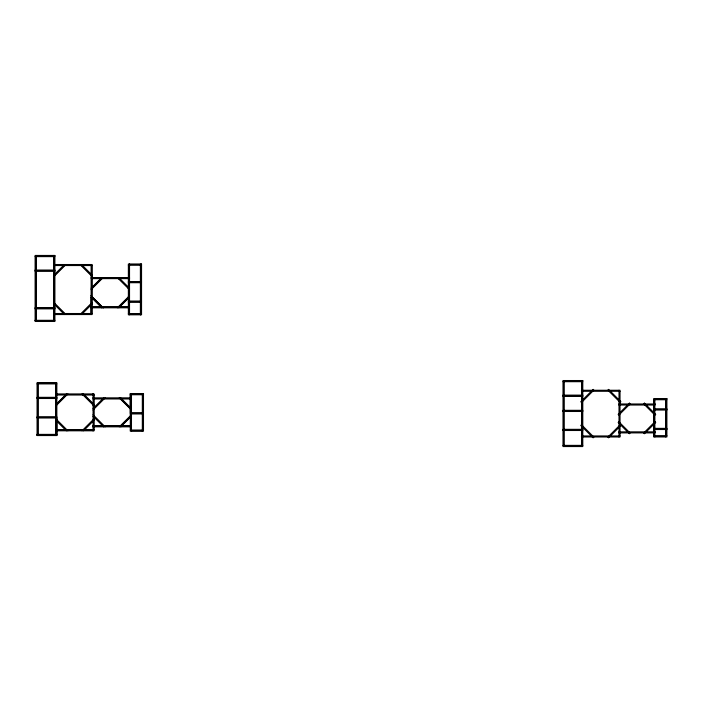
<?xml version="1.0" encoding="UTF-8"?>
<svg xmlns="http://www.w3.org/2000/svg" width="702" height="702" viewBox="0 0 702 702"><rect width="100%" height="100%" fill="white"/><g stroke="black" fill="none" stroke-linecap="round" stroke-linejoin="round"><path stroke-width="1.05" d="M37.048 435.556L37.048 382.722L56.853 382.722L56.853 435.556L37.048 435.556L37.048 434.371L38.233 434.371M53.721 308.871L53.721 321.481L53.721 320.296M53.721 256.634L53.721 255.44L53.721 270.033M54.914 303.51L54.914 305.01L53.721 303.817L64.47 314.557M56.853 435.556L56.853 418.006L37.048 418.006M92.155 298.271L91.102 297.218L91.102 314.557L91.102 264.505L91.102 265.558M91.102 275.553L91.102 274.061L92.155 275.114L81.546 264.505M128.352 307.827L128.352 306.774M128.352 287.074L128.352 288.566L129.537 289.75L117.295 277.58L118.357 278.641L119.858 278.641M129.537 281.528L129.537 263.978L129.537 265.172M130.291 393.559L130.291 431.203L143.498 431.203L143.498 393.559L130.291 393.559L130.291 412.776L143.498 412.776M140.365 302.22L140.365 314.812L140.365 313.627M143.498 393.559L143.498 394.752L130.291 394.752M63.408 265.558L64.47 264.505L53.721 275.245L54.914 274.061L54.914 275.553M54.317 275.403L64.689 265.031M53.721 276.746L65.962 264.505M91.102 288.197L101.711 277.58M91.629 288.417L101.93 278.106M91.102 289.689L103.212 277.58M80.054 314.557L92.155 302.457M81.327 314.031L91.629 303.729M92.155 303.948L81.546 314.557L82.608 313.504M55.669 404.703L66.409 393.954M56.265 404.852L66.629 394.489M55.669 406.195L67.91 393.954M93.05 408.529L103.659 397.92M93.577 408.748L103.878 398.446M93.05 410.029L105.151 397.92M81.994 430.809L94.103 418.699M83.275 430.282L93.577 419.98M83.494 430.809L94.103 420.2M117.295 307.827L129.537 295.665M118.577 307.3L128.94 296.999M118.796 307.827L129.537 297.157M119.235 426.842L131.485 414.68M120.516 426.316L130.888 416.014M131.485 416.172L120.735 426.842L121.806 425.789M35.1 256.634L54.914 256.634M53.721 264.505L92.155 264.505L92.155 314.557L53.721 314.566L53.721 313.504L92.155 313.504L91.102 313.504M54.317 265.031L91.629 265.031L91.629 314.031L54.317 314.031M128.352 265.172L141.558 265.172M53.721 265.558L92.155 265.558M35.1 270.033L54.914 270.033M35.1 270.63L54.914 270.63M35.1 271.226L54.914 271.226M91.102 277.58L129.537 277.58L129.537 278.641L91.102 278.641M91.629 278.106L128.94 278.106M128.352 281.528L141.558 281.528M128.352 282.125L141.558 282.125M128.352 282.722L141.558 282.722M128.352 301.026L141.558 301.026M128.352 301.623L141.558 301.623M128.352 302.22L141.558 302.22M118.357 306.774L119.858 306.774M91.102 306.774L129.537 306.774M91.629 307.3L128.94 307.3M35.1 307.678L54.914 307.678M91.102 307.827L129.537 307.827M35.1 308.275L54.914 308.275M35.1 308.871L54.914 308.871M63.408 313.504L64.9 313.504M128.352 313.627L141.558 313.627M54.914 320.296L35.1 320.296L36.293 320.296M562.986 381.704L582.8 381.704M37.048 383.915L56.853 383.915M620.041 391.295L581.475 391.295L581.475 390.242L620.041 390.242L620.041 436.995L581.475 436.995L581.475 435.942L620.041 435.942M56.862 393.954L55.669 393.954L94.103 393.954L94.103 430.809L55.669 430.809L56.862 430.809M56.265 394.489L93.577 394.489L93.577 430.282L56.265 430.282M55.669 395.015L94.103 395.015M562.986 395.112L582.8 395.112M562.986 395.709L582.8 395.709M562.986 396.305L582.8 396.305M37.048 397.323L56.853 397.323M94.103 397.92L93.05 397.92L131.485 397.92M37.048 397.911L56.853 397.911M37.048 398.508L56.853 398.508M93.577 398.446L130.888 398.446M93.05 398.973L131.485 398.973M653.694 399.754L666.9 399.754M653.694 408.845L666.9 408.845M653.694 409.442L666.9 409.442M653.694 410.038L666.9 410.038M562.986 410.301L582.8 410.301M562.986 410.898L582.8 410.898M562.986 411.495L582.8 411.495M130.291 413.364L143.498 413.364M130.291 413.961L143.498 413.961M37.048 416.812L56.853 416.812M37.048 417.409L56.853 417.409M130.414 425.789L93.05 425.789L131.485 425.789M93.577 426.316L130.888 426.316M131.485 426.842L93.05 426.842L94.103 426.842M653.694 428.352L666.9 428.352M653.694 428.948L666.9 428.948M562.986 429.317L582.8 429.317M653.694 429.536L666.9 429.545M83.055 429.756L84.547 429.747M94.103 429.747L55.669 429.747L56.862 429.756M130.291 430.019L143.498 430.019M562.986 429.914L582.8 429.914M562.986 430.51L582.8 430.51M37.048 434.371L56.853 434.371M653.694 435.775L666.9 435.775M562.986 445.366L582.8 445.366M118.796 277.58L129.537 288.259M118.577 278.106L128.94 288.417M120.735 397.92L131.485 408.599L130.291 407.414M120.516 398.446L130.888 408.748M119.235 397.92L131.485 410.091M81.327 265.031L91.629 275.333M80.054 264.505L92.155 276.614M92.155 296.779L91.102 295.717L103.212 307.827L102.15 306.774M91.102 295.717L103.212 307.827M91.629 296.999L101.93 307.3M100.658 306.774L101.711 307.827L91.102 297.218M53.721 302.325L65.962 314.557M54.317 303.668L64.689 314.031M83.494 393.954L94.103 404.571L93.05 403.51L93.05 405.01M83.275 394.489L93.577 404.791M94.103 406.063L81.994 393.954L83.055 395.015M93.05 414.742L105.151 426.842L104.098 425.789M93.577 416.014L103.878 426.316M102.597 425.789L103.659 426.842L93.05 416.233L94.103 417.295M66.848 429.747L67.91 430.809L55.669 418.567M56.265 419.91L66.629 430.282M55.669 420.068L66.409 430.809L65.356 429.747M131.485 394.752L131.485 393.559L131.485 412.776M131.485 430.019L131.485 431.203L131.485 413.961M128.352 296.841L128.352 298.332M93.05 395.015L93.05 393.954L93.05 430.809L93.05 429.756M92.155 287.136L92.155 288.627M92.155 306.774L92.155 307.827M91.102 303.51L91.102 305.01M55.669 383.915L55.669 382.722L55.669 397.323M55.669 434.371L55.669 435.556L55.669 418.006M54.914 264.505L54.914 265.558M38.233 383.915L38.233 382.722L38.233 397.323M666.303 408.845L666.303 399.157L654.29 399.157L654.29 408.845M666.303 410.038L666.303 428.352M666.303 429.545L666.303 436.363L654.29 436.363L654.29 429.545M665.715 398.569L665.715 408.845M665.715 410.038L665.715 428.352M665.715 429.545L665.715 436.96M654.878 398.569L654.878 408.845M654.878 410.038L654.878 428.352M654.878 429.545L654.878 436.96M654.29 410.038L654.29 428.352M618.988 390.242L618.988 436.995M582.204 395.112L582.204 381.116L563.583 381.116L563.583 395.112M582.204 396.305L582.204 410.301M582.204 411.495L582.204 429.317M582.204 430.51L582.204 445.963L563.583 445.963L563.583 430.51M581.607 380.519L581.607 395.112M581.607 396.305L581.607 410.301M581.607 411.495L581.607 429.317M581.607 430.51L581.607 446.56M564.171 380.519L564.171 395.112M564.171 396.305L564.171 410.301M564.171 411.495L564.171 429.317M564.171 430.51L564.171 446.56M563.583 396.305L563.583 410.301M563.583 411.495L563.583 429.317M142.91 412.776L142.91 394.155L130.888 394.155L130.888 412.776M142.91 413.961L142.91 430.607L130.888 430.607L130.888 413.961M142.313 393.559L142.313 412.776M142.313 413.961L142.313 431.203M140.962 281.528L140.962 264.575L128.94 264.575L128.94 281.528M140.962 282.722L140.962 301.026M140.962 302.22L140.962 314.224L128.94 314.224L128.94 302.22M140.365 263.978L140.365 281.528M140.365 282.722L140.365 301.026M129.537 282.722L129.537 301.026M129.537 302.22L129.537 314.812M128.94 282.722L128.94 301.026M56.265 397.323L56.265 383.318L37.636 383.318L37.636 397.323M56.265 398.508L56.265 416.812M56.265 418.006L56.265 434.959L37.636 434.959L37.636 418.006M55.669 398.508L55.669 416.812M54.317 270.033L54.317 256.037L35.697 256.037L35.697 270.033M54.317 271.226L54.317 307.678M54.317 308.871L54.317 320.884L35.697 320.884L35.697 308.871M53.721 271.226L53.721 307.678M38.233 398.508L38.233 416.812M38.233 418.006L38.233 435.556M37.636 398.508L37.636 416.812M36.285 255.44L36.285 270.033M36.285 271.226L36.285 307.678M36.285 308.871L36.285 321.481M35.697 271.226L35.697 307.678M593.129 389.399L580.765 401.755L581.519 402.509L593.874 390.145L593.129 389.399M608.59 389.399L607.844 390.145L620.138 402.439L620.884 401.693L608.59 389.399M581.519 424.728L580.765 425.473L593.129 437.837L593.874 437.092L581.519 424.728M629.387 403.141L618.146 414.373L618.892 415.119L630.133 403.887L629.387 403.141M618.892 421.762L618.146 422.507L629.387 433.748L630.133 432.994L618.892 421.762M620.138 424.798L607.844 437.092L608.59 437.837L620.884 425.544L620.138 424.798M644.418 403.141L643.673 403.887L654.975 415.189L655.721 414.443L644.418 403.141M654.975 421.691L643.673 432.994L644.418 433.748L655.721 422.446L654.975 421.691M54.914 255.44L35.1 255.44L35.1 321.481L54.914 321.481L54.914 255.44M141.558 263.978L128.352 263.978L128.352 314.829L141.558 314.812L141.558 263.978M582.8 380.519L562.986 380.519L562.986 446.56L582.8 446.56L582.8 380.519M666.9 398.569L653.694 398.569L653.694 436.96L666.9 436.96L666.9 398.569M655.01 403.975L618.857 403.975L618.857 405.036L655.01 405.036L655.01 403.975M655.01 431.844L618.857 431.844L618.857 432.906L655.01 432.906L655.01 431.844"/></g></svg>
